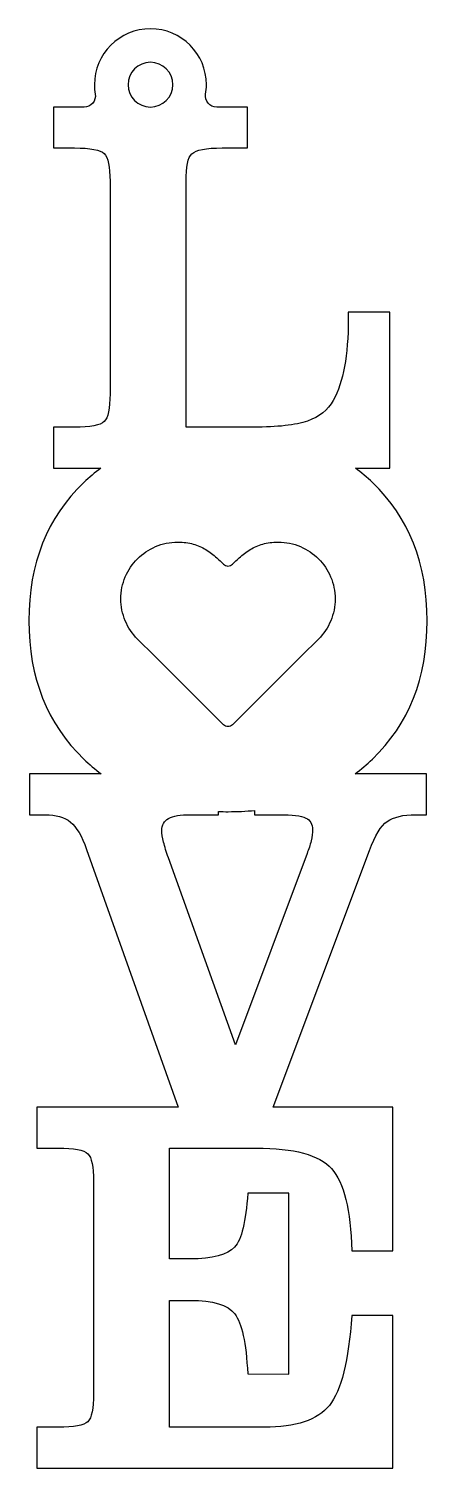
# Model space of a CAD drawing. Extents: x 41.4 to 59.2, y 18.1 to 82.5.
import ezdxf

# ---------------------------------------------------------------- set-up
doc = ezdxf.new("R2010")
doc.units = 0
doc.layers.add('LAYER_1', color=7, linetype='CONTINUOUS')

# ---------------------------------------------------------------- blocks, each defined once
blk = doc.blocks.new('BLOCK_2')
at = {"layer": 'LAYER_1', "color": 7}
blk.add_open_spline([(49.846, 47.453), (49.846, 47.453), (49.846, 47.311), (49.846, 47.311), (49.846, 47.311), (48.595, 47.311), (48.595, 47.311), (48.142, 47.311), (47.818, 47.254), (47.617, 47.142), (47.417, 47.026), (47.316, 46.849), (47.316, 46.605), (47.316, 46.465), (47.344, 46.292), (47.393, 46.088), (47.445, 45.887), (47.517, 45.651), (47.609, 45.386), (47.609, 45.386), (50.6, 37.014), (50.6, 37.014), (50.6, 37.014), (53.796, 45.574), (53.796, 45.574), (53.872, 45.759), (53.936, 45.951), (53.976, 46.144), (54.02, 46.332), (54.04, 46.497), (54.04, 46.629), (54.04, 46.89), (53.94, 47.066), (53.743, 47.162), (53.543, 47.262), (53.138, 47.311), (52.529, 47.311), (52.529, 47.311), (51.458, 47.311), (51.458, 47.311), (51.458, 47.311), (51.458, 47.5), (51.458, 47.5), (51.077, 47.464), (50.683, 47.446), (50.277, 47.446), (50.132, 47.446), (49.989, 47.448), (49.846, 47.453)], degree=3, knots=[0, 0, 0, 0, 1, 1, 1, 2, 2, 2, 3, 3, 3, 4, 4, 4, 5, 5, 5, 6, 6, 6, 7, 7, 7, 8, 8, 8, 9, 9, 9, 10, 10, 10, 11, 11, 11, 12, 12, 12, 13, 13, 13, 14, 14, 14, 15, 15, 15, 16, 16, 16, 16], dxfattribs=at)
blk = doc.blocks.new('BLOCK_3')
at = {"layer": 'LAYER_1', "color": 7}
blk.add_open_spline([(46.807, 82.451), (48.188, 82.451), (49.307, 81.331), (49.307, 79.951), (49.307, 79.809), (49.295, 79.669), (49.272, 79.534), (49.247, 79.383), (49.285, 79.244), (49.384, 79.128), (49.482, 79.011), (49.613, 78.951), (49.766, 78.951), (49.766, 78.951), (51.137, 78.951), (51.137, 78.951), (51.137, 78.951), (51.137, 77.122), (51.137, 77.122), (51.137, 77.122), (50.007, 77.122), (50.007, 77.122), (49.285, 77.122), (48.836, 77.038), (48.659, 76.866), (48.483, 76.693), (48.395, 76.28), (48.395, 75.631), (48.395, 75.631), (48.395, 64.637), (48.395, 64.637), (48.395, 64.637), (51.406, 64.637), (51.406, 64.637), (52.48, 64.637), (53.282, 64.729), (53.816, 64.914), (54.349, 65.098), (54.73, 65.407), (54.966, 65.836), (55.195, 66.253), (55.363, 66.758), (55.472, 67.351), (55.58, 67.949), (55.636, 68.662), (55.636, 69.492), (55.636, 69.492), (55.636, 69.785), (55.636, 69.785), (55.636, 69.785), (57.488, 69.785), (57.488, 69.785), (57.488, 69.785), (57.488, 62.809), (57.488, 62.809), (57.488, 62.809), (55.954, 62.809), (55.954, 62.809), (56.221, 62.61), (56.477, 62.394), (56.72, 62.16), (58.344, 60.597), (59.158, 58.54), (59.158, 55.986), (59.158, 53.424), (58.344, 51.363), (56.712, 49.795), (56.467, 49.559), (56.209, 49.34), (55.939, 49.139), (55.939, 49.139), (59.136, 49.139), (59.136, 49.139), (59.136, 49.139), (59.136, 47.311), (59.136, 47.311), (59.136, 47.311), (58.655, 47.311), (58.655, 47.311), (58.086, 47.311), (57.657, 47.21), (57.376, 47.01), (57.095, 46.813), (56.831, 46.38), (56.59, 45.715), (56.59, 45.715), (52.286, 34.233), (52.286, 34.233), (52.286, 34.233), (57.621, 34.233), (57.621, 34.233), (57.621, 34.233), (57.621, 27.81), (57.621, 27.81), (57.621, 27.81), (55.792, 27.81), (55.792, 27.81), (55.744, 29.646), (55.443, 30.873), (54.894, 31.486), (54.341, 32.1), (53.222, 32.405), (51.534, 32.405), (51.534, 32.405), (47.661, 32.405), (47.661, 32.405), (47.661, 32.405), (47.661, 27.449), (47.661, 27.449), (47.661, 27.449), (48.575, 27.449), (48.575, 27.449), (49.586, 27.449), (50.247, 27.625), (50.564, 27.974), (50.877, 28.323), (51.073, 29.125), (51.149, 30.384), (51.149, 30.384), (52.978, 30.396), (52.978, 30.396), (52.978, 30.396), (52.978, 22.301), (52.978, 22.301), (52.978, 22.301), (51.149, 22.313), (51.149, 22.313), (51.077, 23.696), (50.889, 24.59), (50.572, 24.991), (50.259, 25.396), (49.602, 25.597), (48.599, 25.597), (48.599, 25.597), (47.661, 25.597), (47.661, 25.597), (47.661, 25.597), (47.661, 19.919), (47.661, 19.919), (47.661, 19.919), (51.887, 19.919), (51.887, 19.919), (53.298, 19.919), (54.269, 20.248), (54.794, 20.902), (55.319, 21.555), (55.652, 22.894), (55.792, 24.923), (55.792, 24.923), (57.621, 24.923), (57.621, 24.923), (57.621, 24.923), (57.621, 18.091), (57.621, 18.091), (57.621, 18.091), (41.743, 18.091), (41.743, 18.091), (41.743, 18.091), (41.743, 19.919), (41.743, 19.919), (41.743, 19.919), (42.681, 19.919), (42.681, 19.919), (43.395, 19.919), (43.84, 20.003), (44.013, 20.172), (44.185, 20.34), (44.269, 20.757), (44.269, 21.419), (44.269, 21.419), (44.269, 30.921), (44.269, 30.921), (44.269, 31.575), (44.185, 31.988), (44.013, 32.152), (43.84, 32.32), (43.395, 32.405), (42.681, 32.405), (42.681, 32.405), (41.743, 32.405), (41.743, 32.405), (41.743, 32.405), (41.743, 34.233), (41.743, 34.233), (41.743, 34.233), (48.041, 34.233), (48.041, 34.233), (48.041, 34.233), (43.96, 45.759), (43.96, 45.759), (43.748, 46.356), (43.507, 46.761), (43.239, 46.982), (42.97, 47.202), (42.589, 47.311), (42.104, 47.311), (42.104, 47.311), (41.406, 47.311), (41.406, 47.311), (41.406, 47.311), (41.406, 49.139), (41.406, 49.139), (41.406, 49.139), (44.61, 49.139), (44.61, 49.139), (44.338, 49.341), (44.078, 49.561), (43.83, 49.799), (42.198, 51.371), (41.38, 53.432), (41.38, 55.986), (41.38, 58.54), (42.198, 60.597), (43.83, 62.16), (44.075, 62.394), (44.331, 62.61), (44.598, 62.809), (44.598, 62.809), (42.477, 62.809), (42.477, 62.809), (42.477, 62.809), (42.477, 64.637), (42.477, 64.637), (42.477, 64.637), (43.415, 64.637), (43.415, 64.637), (44.129, 64.637), (44.574, 64.721), (44.746, 64.89), (44.919, 65.058), (45.003, 65.471), (45.003, 66.128), (45.003, 66.128), (45.003, 75.631), (45.003, 75.631), (45.003, 76.288), (44.919, 76.701), (44.746, 76.87), (44.574, 77.038), (44.129, 77.122), (43.415, 77.122), (43.415, 77.122), (42.477, 77.122), (42.477, 77.122), (42.477, 77.122), (42.477, 78.951), (42.477, 78.951), (42.477, 78.951), (43.849, 78.951), (43.849, 78.951), (44.001, 78.951), (44.132, 79.011), (44.23, 79.128), (44.329, 79.244), (44.367, 79.383), (44.342, 79.534), (44.319, 79.669), (44.307, 79.809), (44.307, 79.951), (44.307, 81.331), (45.426, 82.451), (46.807, 82.451)], degree=3, knots=[0, 0, 0, 0, 1, 1, 1, 2, 2, 2, 3, 3, 3, 4, 4, 4, 5, 5, 5, 6, 6, 6, 7, 7, 7, 8, 8, 8, 9, 9, 9, 10, 10, 10, 11, 11, 11, 12, 12, 12, 13, 13, 13, 14, 14, 14, 15, 15, 15, 16, 16, 16, 17, 17, 17, 18, 18, 18, 19, 19, 19, 20, 20, 20, 21, 21, 21, 22, 22, 22, 23, 23, 23, 24, 24, 24, 25, 25, 25, 26, 26, 26, 27, 27, 27, 28, 28, 28, 29, 29, 29, 30, 30, 30, 31, 31, 31, 32, 32, 32, 33, 33, 33, 34, 34, 34, 35, 35, 35, 36, 36, 36, 37, 37, 37, 38, 38, 38, 39, 39, 39, 40, 40, 40, 41, 41, 41, 42, 42, 42, 43, 43, 43, 44, 44, 44, 45, 45, 45, 46, 46, 46, 47, 47, 47, 48, 48, 48, 49, 49, 49, 50, 50, 50, 51, 51, 51, 52, 52, 52, 53, 53, 53, 54, 54, 54, 55, 55, 55, 56, 56, 56, 57, 57, 57, 58, 58, 58, 59, 59, 59, 60, 60, 60, 61, 61, 61, 62, 62, 62, 63, 63, 63, 64, 64, 64, 65, 65, 65, 66, 66, 66, 67, 67, 67, 68, 68, 68, 69, 69, 69, 70, 70, 70, 71, 71, 71, 72, 72, 72, 73, 73, 73, 74, 74, 74, 75, 75, 75, 76, 76, 76, 77, 77, 77, 78, 78, 78, 79, 79, 79, 80, 80, 80, 81, 81, 81, 82, 82, 82, 83, 83, 83, 84, 84, 84, 85, 85, 85, 86, 86, 86, 87, 87, 87, 87], dxfattribs=at)
blk = doc.blocks.new('BLOCK_4')
at = {"layer": 'LAYER_1', "color": 7}
blk.add_open_spline([(46.807, 80.951), (47.359, 80.951), (47.807, 80.503), (47.807, 79.951), (47.807, 79.398), (47.359, 78.951), (46.807, 78.951), (46.255, 78.951), (45.807, 79.398), (45.807, 79.951), (45.807, 80.503), (46.255, 80.951), (46.807, 80.951)], degree=3, knots=[0, 0, 0, 0, 1, 1, 1, 2, 2, 2, 3, 3, 3, 4, 4, 4, 4], dxfattribs=at)
blk = doc.blocks.new('BLOCK_5')
at = {"layer": 'LAYER_1', "color": 7}
blk.add_open_spline([(45.686, 57.947), (45.554, 57.638), (45.488, 57.308), (45.488, 56.959), (45.488, 56.62), (45.554, 56.295), (45.683, 55.984), (45.812, 55.673), (45.993, 55.399), (46.231, 55.162), (46.231, 55.162), (46.984, 54.41), (46.984, 54.41), (46.984, 54.41), (50.065, 51.332), (50.065, 51.332), (50.121, 51.276), (50.195, 51.248), (50.269, 51.248), (50.343, 51.248), (50.417, 51.276), (50.474, 51.332), (50.474, 51.332), (53.555, 54.41), (53.555, 54.41), (53.555, 54.41), (54.308, 55.162), (54.308, 55.162), (54.545, 55.399), (54.727, 55.673), (54.856, 55.984), (54.985, 56.295), (55.05, 56.62), (55.05, 56.959), (55.05, 57.308), (54.983, 57.638), (54.851, 57.947), (54.719, 58.257), (54.539, 58.526), (54.308, 58.755), (54.078, 58.983), (53.809, 59.165), (53.5, 59.299), (53.192, 59.433), (52.862, 59.5), (52.51, 59.5), (52.252, 59.5), (52.022, 59.469), (51.82, 59.41), (51.617, 59.351), (51.429, 59.27), (51.257, 59.167), (51.084, 59.061), (50.919, 58.937), (50.762, 58.79), (50.668, 58.703), (50.571, 58.61), (50.472, 58.513), (50.416, 58.458), (50.343, 58.43), (50.269, 58.43), (50.196, 58.43), (50.122, 58.458), (50.066, 58.513), (49.967, 58.61), (49.871, 58.703), (49.777, 58.79), (49.619, 58.937), (49.455, 59.061), (49.281, 59.166), (49.109, 59.27), (48.921, 59.351), (48.719, 59.41), (48.516, 59.469), (48.287, 59.5), (48.028, 59.5), (47.676, 59.5), (47.347, 59.433), (47.039, 59.299), (46.73, 59.165), (46.46, 58.983), (46.231, 58.755), (46, 58.526), (45.818, 58.257), (45.686, 57.947)], degree=3, knots=[0, 0, 0, 0, 1, 1, 1, 2, 2, 2, 3, 3, 3, 4, 4, 4, 5, 5, 5, 6, 6, 6, 7, 7, 7, 8, 8, 8, 9, 9, 9, 10, 10, 10, 11, 11, 11, 12, 12, 12, 13, 13, 13, 14, 14, 14, 15, 15, 15, 16, 16, 16, 17, 17, 17, 18, 18, 18, 19, 19, 19, 20, 20, 20, 21, 21, 21, 22, 22, 22, 23, 23, 23, 24, 24, 24, 25, 25, 25, 26, 26, 26, 27, 27, 27, 28, 28, 28, 28], dxfattribs=at)

msp = doc.modelspace()

# ---------------------------------------------------------------- block references
at = {"layer": 'LAYER_1'}
for name in ['BLOCK_3', 'BLOCK_4', 'BLOCK_5', 'BLOCK_2']:
    msp.add_blockref(name, (0, 0), dxfattribs=at)

doc.saveas('drawing.dxf')
